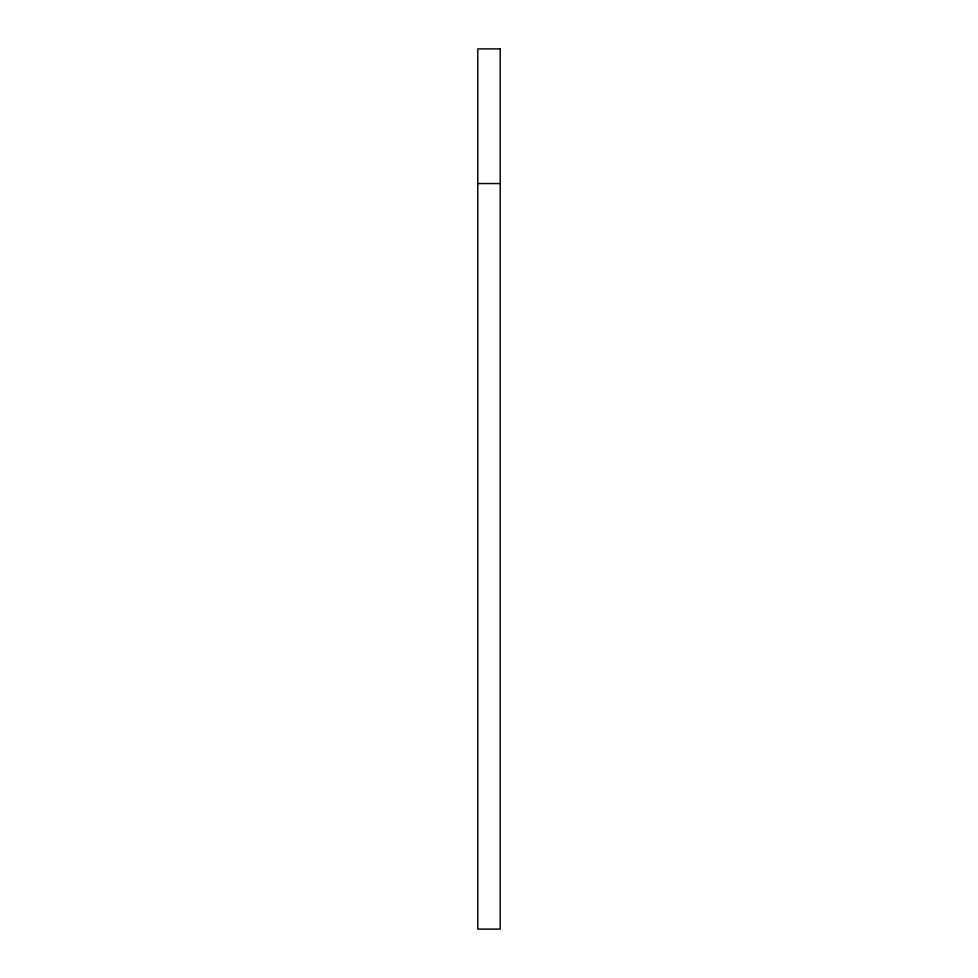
<?xml version="1.0" encoding="UTF-8"?>
<svg xmlns="http://www.w3.org/2000/svg" width="978" height="978" viewBox="0 0 978 978"><rect width="100%" height="100%" fill="white"/><g stroke="black" fill="none" stroke-linecap="round" stroke-linejoin="round"><path stroke-width="1.47" d="M477.777 183.558L500.223 183.558M500.223 48.9L477.777 48.9L477.777 929.1L500.223 929.1L500.223 48.9"/></g></svg>
